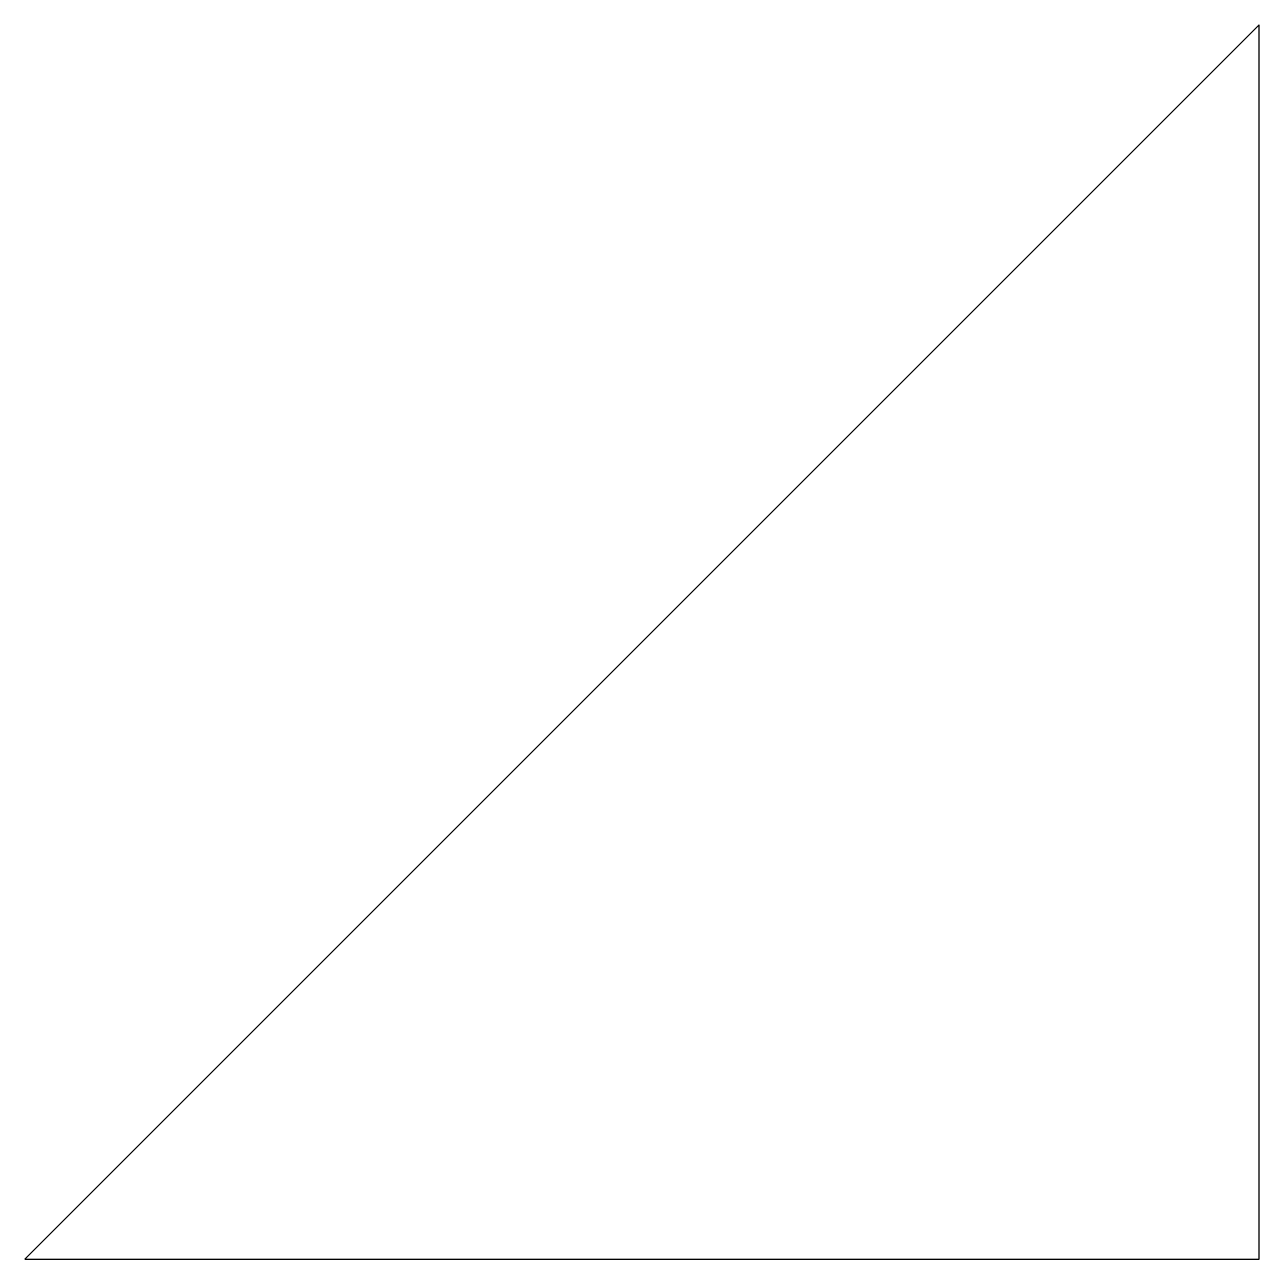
# Model space of a CAD drawing. Header units: metres. Extents: x 0 to 10, y 0 to 10.
import ezdxf

# ---------------------------------------------------------------- set-up
doc = ezdxf.new("R2010")
doc.units = ezdxf.units.M

msp = doc.modelspace()

# ---------------------------------------------------------------- linework, layer by layer
at = {"layer": 'TEST'}
msp.add_lwpolyline([(0, 0), (10, 0), (10, 10)], close=True, dxfattribs=at)

doc.saveas('drawing.dxf')
